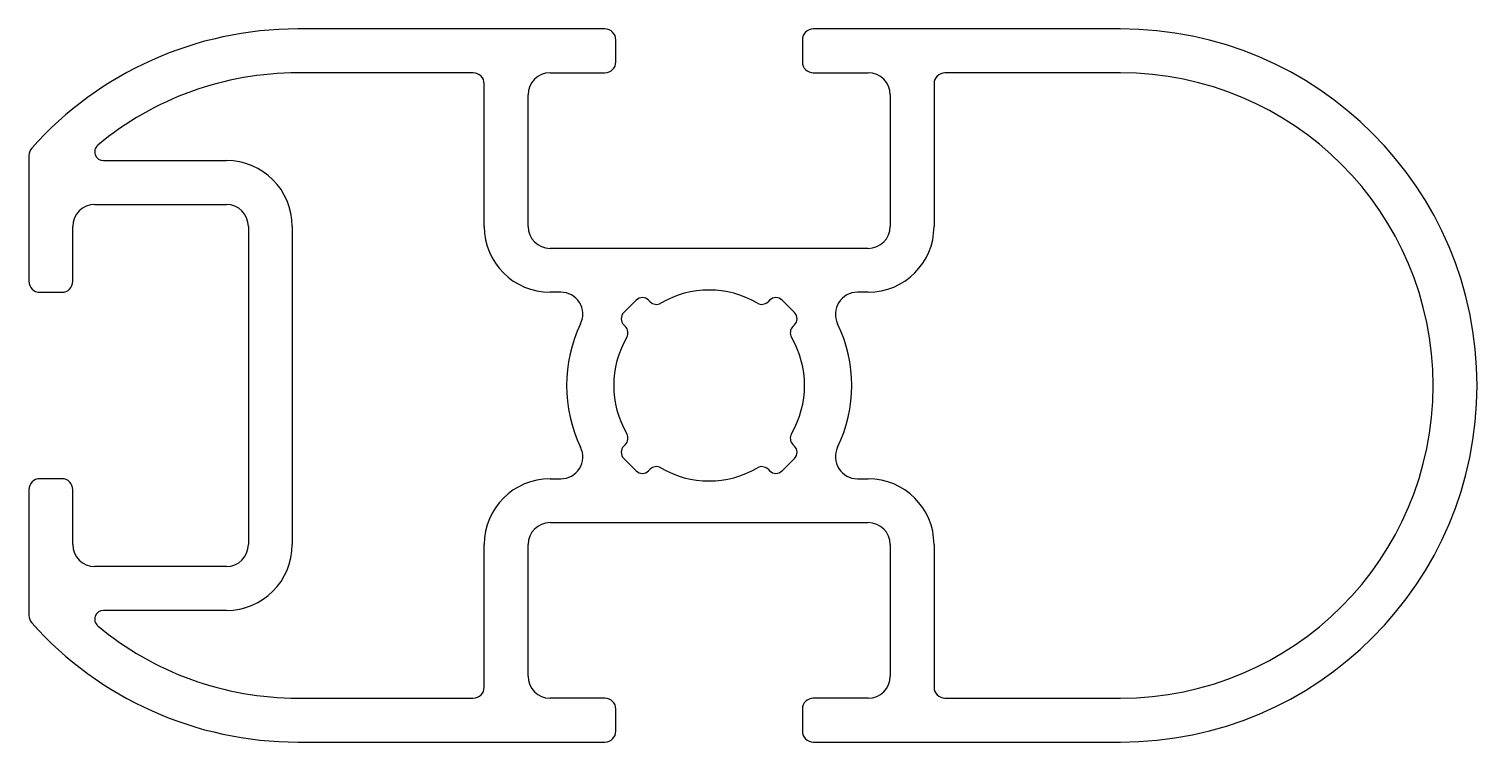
# Model space of a CAD drawing. Extents: x 1687.6 to 1753.6, y 1273.5 to 1306.
import ezdxf

# ---------------------------------------------------------------- set-up
doc = ezdxf.new("R2010")
doc.units = 0
doc.layers.get('0').update_dxf_attribs({"linetype": 'CONTINUOUS'})

msp = doc.modelspace()

# ---------------------------------------------------------------- linework, layer by layer
for p, q in [((1713.882, 1306.046), (1699.882, 1306.046)), ((1714.382, 1304.546), (1714.382, 1305.546)), ((1722.882, 1305.546), (1722.882, 1304.546)), ((1737.382, 1306.046), (1723.382, 1306.046)), ((1707.882, 1304.046), (1699.882, 1304.046)), ((1708.382, 1297.046), (1708.382, 1303.546)), ((1711.382, 1304.046), (1713.882, 1304.046)), ((1723.382, 1304.046), (1725.882, 1304.046)), ((1728.882, 1303.546), (1728.882, 1297.046)), ((1737.382, 1304.046), (1729.382, 1304.046)), ((1710.382, 1297.046), (1710.382, 1303.046)), ((1726.882, 1303.046), (1726.882, 1297.046)), ((1687.632, 1300.284), (1687.632, 1294.546)), ((1691.028, 1300.046), (1696.632, 1300.046)), ((1690.632, 1298.046), (1696.632, 1298.046)), ((1689.632, 1294.546), (1689.632, 1297.046)), ((1697.632, 1297.046), (1697.632, 1282.546)), ((1699.632, 1297.046), (1699.632, 1282.546)), ((1725.882, 1296.046), (1711.382, 1296.046)), ((1688.132, 1294.046), (1689.132, 1294.046)), ((1711.873, 1294.046), (1711.382, 1294.046)), ((1715.309, 1293.685), (1714.743, 1293.119)), ((1715.948, 1293.611), (1715.875, 1293.685)), ((1721.39, 1293.685), (1721.316, 1293.611)), ((1722.521, 1293.119), (1721.956, 1293.685)), ((1725.882, 1294.046), (1725.391, 1294.046)), ((1714.743, 1292.554), (1714.817, 1292.48)), ((1722.448, 1292.48), (1722.521, 1292.554)), ((1714.817, 1287.112), (1714.743, 1287.038)), ((1722.521, 1287.038), (1722.448, 1287.112)), ((1714.743, 1286.473), (1715.309, 1285.907)), ((1721.956, 1285.907), (1722.521, 1286.473)), ((1715.875, 1285.907), (1715.948, 1285.98)), ((1721.316, 1285.98), (1721.39, 1285.907)), ((1687.632, 1285.046), (1687.632, 1279.308)), ((1689.132, 1285.546), (1688.132, 1285.546)), ((1689.632, 1282.546), (1689.632, 1285.046)), ((1711.382, 1285.546), (1711.873, 1285.546)), ((1725.391, 1285.546), (1725.882, 1285.546)), ((1711.382, 1283.546), (1725.882, 1283.546)), ((1708.382, 1276.046), (1708.382, 1282.546)), ((1710.382, 1276.546), (1710.382, 1282.546)), ((1726.882, 1282.546), (1726.882, 1276.546)), ((1728.882, 1282.546), (1728.882, 1276.046)), ((1696.632, 1281.546), (1690.632, 1281.546)), ((1696.632, 1279.546), (1691.028, 1279.546)), ((1699.882, 1275.546), (1707.882, 1275.546)), ((1713.882, 1275.546), (1711.382, 1275.546)), ((1725.882, 1275.546), (1723.382, 1275.546)), ((1729.382, 1275.546), (1737.382, 1275.546)), ((1714.382, 1274.046), (1714.382, 1275.046)), ((1722.882, 1275.046), (1722.882, 1274.046)), ((1699.882, 1273.546), (1713.882, 1273.546)), ((1723.382, 1273.546), (1737.382, 1273.546))]:
    msp.add_line(p, q)
for centre, radius, start, end in [((1699.882, 1289.796), 16.25, 90, 138.24779), ((1713.882, 1305.546), 0.5, 0, 90), ((1723.382, 1305.546), 0.5, 90, 180), ((1737.382, 1289.796), 16.25, 270, 90), ((1713.882, 1304.546), 0.5, 270, 0), ((1723.382, 1304.546), 0.5, 180, 270), ((1699.882, 1289.796), 14.25, 90, 129.74003), ((1707.882, 1303.546), 0.5, 0, 90), ((1711.382, 1303.046), 1, 90, 180), ((1725.882, 1303.046), 1, 0, 90), ((1729.382, 1303.546), 0.5, 90, 180), ((1737.382, 1289.796), 14.25, 270, 90), ((1688.132, 1300.284), 0.5, 138.24779, 180), ((1691.028, 1300.446), 0.4, 129.74003, 270), ((1696.632, 1297.046), 3, 0, 90), ((1690.632, 1297.046), 1, 90, 180), ((1696.632, 1297.046), 1, 0, 90), ((1711.382, 1297.046), 3, 180, 270), ((1711.382, 1297.046), 1, 180, 270), ((1725.882, 1297.046), 1, 270, 0), ((1725.882, 1297.046), 3, 270, 0), ((1688.132, 1294.546), 0.5, 180, 270), ((1689.132, 1294.546), 0.5, 270, 0), ((1711.873, 1293.046), 1, 334.32071, 90), ((1715.592, 1293.402), 0.4, 45, 135), ((1716.231, 1293.894), 0.4, 225, 300.36671), ((1718.632, 1289.796), 4.35, 59.63329, 120.36671), ((1721.034, 1293.894), 0.4, 239.63329, 315), ((1721.673, 1293.402), 0.4, 45, 135), ((1725.391, 1293.046), 1, 90, 205.67929), ((1715.026, 1292.837), 0.4, 135, 225), ((1722.238, 1292.837), 0.4, 315, 45), ((1718.632, 1289.796), 6.5, 154.32071, 205.67929), ((1714.534, 1292.197), 0.4, 329.63329, 45), ((1722.731, 1292.197), 0.4, 135, 210.36671), ((1718.632, 1289.796), 6.5, 334.32071, 25.67929), ((1718.632, 1289.796), 4.35, 149.63329, 210.36671), ((1718.632, 1289.796), 4.35, 329.63329, 30.36671), ((1715.026, 1286.755), 0.4, 135, 225), ((1714.534, 1287.395), 0.4, 315, 30.36671), ((1722.731, 1287.395), 0.4, 149.63329, 225), ((1722.238, 1286.755), 0.4, 315, 45), ((1711.873, 1286.546), 1, 270, 25.67929), ((1725.391, 1286.546), 1, 154.32071, 270), ((1715.592, 1286.19), 0.4, 225, 315), ((1716.231, 1285.698), 0.4, 59.63329, 135), ((1718.632, 1289.796), 4.35, 239.63329, 300.36671), ((1721.034, 1285.698), 0.4, 45, 120.36671), ((1721.673, 1286.19), 0.4, 225, 315), ((1688.132, 1285.046), 0.5, 90, 180), ((1689.132, 1285.046), 0.5, 0, 90), ((1711.382, 1282.546), 3, 90, 180), ((1725.882, 1282.546), 3, 0, 90), ((1711.382, 1282.546), 1, 90, 180), ((1725.882, 1282.546), 1, 0, 90), ((1690.632, 1282.546), 1, 180, 270), ((1696.632, 1282.546), 1, 270, 0), ((1696.632, 1282.546), 3, 270, 0), ((1688.132, 1279.308), 0.5, 180, 221.75221), ((1691.028, 1279.146), 0.4, 90, 230.25997), ((1699.882, 1289.796), 16.25, 221.75221, 270), ((1699.882, 1289.796), 14.25, 230.25997, 270), ((1711.382, 1276.546), 1, 180, 270), ((1725.882, 1276.546), 1, 270, 0), ((1707.882, 1276.046), 0.5, 270, 0), ((1729.382, 1276.046), 0.5, 180, 270), ((1713.882, 1275.046), 0.5, 0, 90), ((1723.382, 1275.046), 0.5, 90, 180), ((1713.882, 1274.046), 0.5, 270, 0), ((1723.382, 1274.046), 0.5, 180, 270)]:
    msp.add_arc(centre, radius, start, end)

doc.saveas('drawing.dxf')
